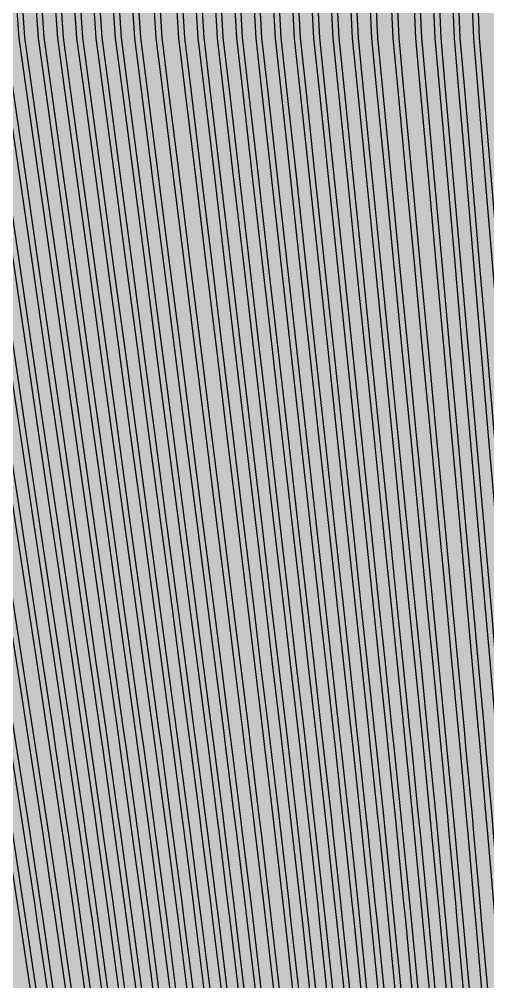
# Model space of a CAD drawing. Header units: metres. Extents: x -7240 to 10960, y -29667 to 1823.
# Drawn here: x 1463.4 to 1632.6, y -16545.6 to -16197.9 of the extents above; entities that cross this region are included whole.
import ezdxf

# ---------------------------------------------------------------- set-up
doc = ezdxf.new("R2010")
doc.units = ezdxf.units.M
doc.layers.add('Metal1', color=4, linetype='CONTINUOUS')
doc.layers.add('Polyimide', color=7, linetype='CONTINUOUS')

msp = doc.modelspace()

# ---------------------------------------------------------------- hatches: boundary and pattern name
at = {"layer": 'Polyimide'}
msp.add_hatch(color=7, dxfattribs=at).paths.add_polyline_path([(4088.45, -11806.89), (4098.72, -11851.21), (4115.58, -11893.47), (4138.63, -11932.7), (4167.35, -11967.99), (4201.08, -11998.53), (4239.03, -12023.62), (4280.35, -12042.68), (4349.18, -12073.73), (4413.2, -12113.76), (4471.26, -12162.04), (4522.3, -12217.69), (4565.39, -12279.7), (4599.74, -12346.94), (4624.73, -12418.19), (4639.91, -12492.16), (4645, -12567.5), (4639.91, -12642.84), (4624.73, -12716.8), (4599.74, -12788.06), (4565.39, -12855.3), (4522.3, -12917.31), (4471.26, -12972.96), (4413.2, -13021.24), (4349.18, -13061.27), (4280.35, -13092.32), (4239.03, -13111.38), (4201.08, -13136.47), (4167.35, -13167.01), (4138.63, -13202.3), (4115.58, -13241.52), (4098.72, -13283.78), (4088.45, -13328.11), (4085, -13373.48), (4085, -13567.5), (4099.45, -13861.55), (4142.64, -14152.77), (4214.18, -14438.35), (4313.36, -14715.55), (4439.24, -14981.69), (4590.59, -15234.21), (4765.97, -15470.68), (4963.68, -15688.82), (5181.82, -15886.53), (5418.29, -16061.91), (5670.81, -16213.26), (5936.95, -16339.14), (6214.15, -16438.32), (6499.73, -16509.85), (6790.95, -16553.05), (7085, -16567.5), (9960.38, -16567.5), (10038.79, -16571.35), (10116.45, -16582.87), (10192.6, -16601.95), (10266.52, -16628.4), (10337.49, -16661.96), (10404.83, -16702.32), (10467.89, -16749.09), (10526.06, -16801.81), (10578.78, -16859.98), (10625.55, -16923.04), (10665.91, -16990.38), (10699.48, -17061.35), (10725.93, -17135.27), (10745, -17211.43), (10756.52, -17289.08), (10760.38, -17367.5), (10760.38, -21957.3), (10721.61, -22012.91), (10685.97, -22070.59), (10653.58, -22130.14), (10624.53, -22191.39), (10598.92, -22254.16), (10576.82, -22318.25), (10558.3, -22383.46), (10543.41, -22449.6), (10532.21, -22516.46), (10524.72, -22583.84), (10520.97, -22651.53), (10520.97, -22719.32), (10524.72, -22787.01), (10532.21, -22854.38), (10543.41, -22921.24), (10558.3, -22987.38), (10576.82, -23052.6), (10598.92, -23116.68), (10624.53, -23179.45), (10653.58, -23240.71), (10685.97, -23300.26), (10721.61, -23357.93), (10760.38, -23413.54), (10760.38, -28667.5), (10756.52, -28745.91), (10745, -28823.57), (10725.93, -28899.73), (10699.48, -28973.65), (10665.91, -29044.62), (10625.55, -29111.96), (10578.78, -29175.01), (10526.06, -29233.19), (10467.89, -29285.91), (10404.83, -29332.68), (10337.49, -29373.04), (10266.52, -29406.6), (10192.6, -29433.05), (10116.45, -29452.13), (10038.79, -29463.65), (9960.38, -29467.5), (-6239.63, -29467.5), (-6318.04, -29463.65), (-6395.7, -29452.13), (-6471.85, -29433.05), (-6545.77, -29406.6), (-6616.74, -29373.04), (-6684.08, -29332.68), (-6747.14, -29285.91), (-6805.31, -29233.19), (-6858.03, -29175.01), (-6904.8, -29111.96), (-6945.16, -29044.62), (-6978.73, -28973.65), (-7005.18, -28899.73), (-7024.25, -28823.57), (-7035.77, -28745.91), (-7039.63, -28667.5), (-7039.63, -23426.32), (-6999.36, -23370.07), (-6962.33, -23311.63), (-6928.66, -23251.2), (-6898.45, -23188.96), (-6871.81, -23125.12), (-6848.81, -23059.88), (-6829.53, -22993.44), (-6814.04, -22926.02), (-6802.37, -22857.83), (-6794.57, -22789.09), (-6790.67, -22720.02), (-6790.67, -22650.84), (-6794.57, -22581.77), (-6802.37, -22513.03), (-6814.04, -22444.84), (-6829.53, -22377.42), (-6848.81, -22310.98), (-6871.81, -22245.74), (-6898.45, -22181.89), (-6928.66, -22119.66), (-6962.33, -22059.22), (-6999.36, -22000.79), (-7039.63, -21944.54), (-7039.63, -17367.5), (-7035.77, -17289.08), (-7024.25, -17211.43), (-7005.18, -17135.27), (-6978.73, -17061.35), (-6945.16, -16990.38), (-6904.8, -16923.04), (-6858.03, -16859.98), (-6805.31, -16801.81), (-6747.14, -16749.09), (-6684.08, -16702.32), (-6616.74, -16661.96), (-6545.77, -16628.4), (-6471.85, -16601.95), (-6395.7, -16582.87), (-6318.04, -16571.35), (-6239.63, -16567.5), (-3334, -16567.5), (-3039.95, -16553.05), (-2748.73, -16509.85), (-2463.15, -16438.32), (-2185.95, -16339.14), (-1919.81, -16213.26), (-1667.29, -16061.91), (-1430.82, -15886.53), (-1212.68, -15688.82), (-1014.97, -15470.68), (-839.59, -15234.21), (-688.24, -14981.69), (-562.36, -14715.55), (-463.18, -14438.35), (-391.64, -14152.77), (-348.45, -13861.55), (-334, -13567.5), (-334, -13373.48), (-337.45, -13328.11), (-347.72, -13283.78), (-364.58, -13241.52), (-387.63, -13202.3), (-416.35, -13167.01), (-450.08, -13136.47), (-488.03, -13111.38), (-529.35, -13092.32), (-529.35, -13092.32), (-598.18, -13061.27), (-662.2, -13021.24), (-720.26, -12972.96), (-771.3, -12917.31), (-814.39, -12855.3), (-848.74, -12788.06), (-873.73, -12716.8), (-888.91, -12642.84), (-894, -12567.5), (-888.91, -12492.16), (-873.73, -12418.19), (-848.74, -12346.94), (-814.39, -12279.7), (-771.3, -12217.69), (-720.26, -12162.04), (-662.2, -12113.76), (-598.18, -12073.73), (-529.35, -12042.68), (-488.03, -12023.62), (-450.08, -11998.53), (-416.35, -11967.99), (-387.63, -11932.7), (-364.58, -11893.47), (-347.72, -11851.21), (-337.45, -11806.89), (-334, -11761.52), (-334, -11074.31), (-337.45, -11028.94), (-347.72, -10984.62), (-364.58, -10942.36), (-387.63, -10903.13), (-416.35, -10867.84), (-450.08, -10837.3), (-488.03, -10812.21), (-529.35, -10793.16), (-529.35, -10793.16), (-598.18, -10762.1), (-662.2, -10722.07), (-720.26, -10673.8), (-771.3, -10618.15), (-814.39, -10556.13), (-848.74, -10488.89), (-873.73, -10417.64), (-888.91, -10343.67), (-894, -10268.33), (-888.91, -10192.99), (-873.73, -10119.03), (-848.74, -10047.77), (-814.39, -9980.53), (-771.3, -9918.52), (-720.26, -9862.87), (-662.2, -9814.59), (-598.18, -9774.56), (-529.35, -9743.51), (-488.03, -9724.45), (-450.08, -9699.36), (-416.35, -9668.82), (-387.63, -9633.53), (-364.58, -9594.31), (-347.72, -9552.05), (-337.45, -9507.72), (-334, -9462.35), (-334, -8775.14), (-337.45, -8729.78), (-347.72, -8685.45), (-364.58, -8643.19), (-387.63, -8603.96), (-416.35, -8568.68), (-450.08, -8538.14), (-488.03, -8513.05), (-529.35, -8493.99), (-529.35, -8493.99), (-598.18, -8462.94), (-662.2, -8422.91), (-720.26, -8374.63), (-771.3, -8318.98), (-814.39, -8256.97), (-848.74, -8189.73), (-873.73, -8118.47), (-888.91, -8044.5), (-894, -7969.17), (-888.91, -7893.83), (-873.73, -7819.86), (-848.74, -7748.61), (-814.39, -7681.36), (-771.3, -7619.35), (-720.26, -7563.7), (-662.2, -7515.42), (-598.18, -7475.4), (-529.35, -7444.34), (-529.35, -7444.34), (-488.03, -7425.28), (-450.08, -7400.2), (-416.35, -7369.66), (-387.63, -7334.37), (-364.58, -7295.14), (-347.72, -7252.88), (-337.45, -7208.56), (-334, -7163.19), (-334, -6475.98), (-337.45, -6430.61), (-347.72, -6386.29), (-364.58, -6344.02), (-387.63, -6304.8), (-416.35, -6269.51), (-450.08, -6238.97), (-488.03, -6213.88), (-529.35, -6194.82), (-529.35, -6194.82), (-598.18, -6163.77), (-662.2, -6123.74), (-720.26, -6075.46), (-771.3, -6019.81), (-814.39, -5957.8), (-848.74, -5890.56), (-873.73, -5819.31), (-888.91, -5745.34), (-894, -5670), (-888.91, -5594.66), (-873.73, -5520.69), (-848.74, -5449.44), (-814.39, -5382.2), (-771.3, -5320.19), (-720.26, -5264.54), (-662.2, -5216.26), (-598.18, -5176.23), (-529.35, -5145.18), (-529.35, -5145.18), (-488.03, -5126.12), (-450.08, -5101.03), (-416.35, -5070.49), (-387.63, -5035.2), (-364.58, -4995.98), (-347.72, -4953.71), (-337.45, -4909.39), (-334, -4864.02), (-334, 380), (-334, 1522.5), (-289, 1522.5), (-288.78, 1515.63), (-288.1, 1508.79), (-286.98, 1502.02), (-285.42, 1495.32), (-283.43, 1488.75), (-281.01, 1482.32), (-278.17, 1476.06), (-274.93, 1470), (-271.3, 1464.17), (-267.3, 1458.58), (-262.94, 1453.27), (-258.25, 1448.25), (-253.23, 1443.56), (-247.92, 1439.2), (-242.33, 1435.2), (-236.5, 1431.57), (-230.44, 1428.33), (-224.18, 1425.49), (-217.75, 1423.07), (-211.18, 1421.08), (-204.48, 1419.52), (-197.71, 1418.4), (-190.87, 1417.72), (-184, 1417.5), (-177.13, 1417.72), (-170.29, 1418.4), (-163.52, 1419.52), (-156.82, 1421.08), (-150.25, 1423.07), (-143.82, 1425.49), (-137.56, 1428.33), (-131.5, 1431.57), (-125.67, 1435.2), (-120.08, 1439.2), (-114.77, 1443.56), (-109.75, 1448.25), (-105.06, 1453.27), (-100.7, 1458.58), (-96.7, 1464.17), (-93.07, 1470), (-89.83, 1476.06), (-86.99, 1482.32), (-84.57, 1488.75), (-82.58, 1495.32), (-81.02, 1502.02), (-79.9, 1508.79), (-79.22, 1515.63), (-79, 1522.5), (1786, 1522.5), (3835, 1522.5), (3835.21, 1529.04), (3835.86, 1535.55), (3836.92, 1542.01), (3838.41, 1548.38), (3840.31, 1554.64), (3842.61, 1560.77), (3845.31, 1566.73), (3848.4, 1572.5), (3851.85, 1578.06), (3855.66, 1583.38), (3859.82, 1588.43), (3864.29, 1593.21), (3869.07, 1597.68), (3874.12, 1601.84), (3879.44, 1605.65), (3885, 1609.1), (3890.77, 1612.19), (3896.73, 1614.89), (3902.86, 1617.19), (3909.12, 1619.09), (3915.49, 1620.58), (3921.95, 1621.64), (3928.46, 1622.29), (3935, 1622.5), (3941.54, 1622.29), (3948.05, 1621.64), (3954.51, 1620.58), (3960.88, 1619.09), (3967.14, 1617.19), (3973.27, 1614.89), (3979.23, 1612.19), (3985, 1609.1), (3990.56, 1605.65), (3995.88, 1601.84), (4000.93, 1597.68), (4005.71, 1593.21), (4010.18, 1588.43), (4014.34, 1583.38), (4018.15, 1578.06), (4021.6, 1572.5), (4024.69, 1566.73), (4027.39, 1560.77), (4029.69, 1554.64), (4031.59, 1548.38), (4033.08, 1542.01), (4034.14, 1535.55), (4034.79, 1529.04), (4035, 1522.5), (4085, 1522.5), (4085, 380), (4085, 330), (4085, -4864.02), (4088.45, -4909.39), (4098.72, -4953.71), (4115.58, -4995.98), (4138.63, -5035.2), (4167.35, -5070.49), (4201.08, -5101.03), (4239.03, -5126.12), (4280.35, -5145.18), (4280.35, -5145.18), (4349.18, -5176.23), (4413.2, -5216.26), (4471.26, -5264.54), (4522.3, -5320.19), (4565.39, -5382.2), (4599.74, -5449.44), (4624.73, -5520.69), (4639.91, -5594.66), (4645, -5670), (4639.91, -5745.34), (4624.73, -5819.31), (4599.74, -5890.56), (4565.39, -5957.8), (4522.3, -6019.81), (4471.26, -6075.46), (4413.2, -6123.74), (4349.18, -6163.77), (4280.35, -6194.82), (4239.03, -6213.88), (4201.08, -6238.97), (4167.35, -6269.51), (4138.63, -6304.8), (4115.58, -6344.02), (4098.72, -6386.29), (4088.45, -6430.61), (4085, -6475.98), (4085, -11761.52), (4088.45, -11806.89)])

# ---------------------------------------------------------------- linework, layer by layer
at = {"layer": 'Metal1'}
for points in [[(1467.37, -16548.42), (1463.66, -16523.43), (1462.72, -16517.18), (1458.88, -16492.2), (1457.91, -16485.94), (1453.95, -16460.96), (1452.95, -16454.71), (1448.92, -16429.72), (1445.88, -16410.97), (1440.83, -16379.73), (1435.78, -16348.49), (1430.73, -16317.25), (1425.67, -16286.01), (1420.62, -16254.76), (1415.57, -16223.52), (1412.53, -16204.74), (1410.48, -16179.51), (1409.75, -15692.12)], [(1413.25, -15692.12), (1412.52, -16179.42), (1414.51, -16204.5), (1417.54, -16223.2), (1422.59, -16254.45), (1427.65, -16285.69), (1432.7, -16316.93), (1437.75, -16348.17), (1442.81, -16379.41), (1447.86, -16410.65), (1450.89, -16429.4), (1454.92, -16454.39), (1455.93, -16460.65), (1459.88, -16485.63), (1460.86, -16491.89), (1464.69, -16516.88), (1465.64, -16523.14), (1469.35, -16548.12)], [(1473.54, -16548.41), (1469.88, -16523.43), (1468.95, -16517.18), (1465.17, -16492.2), (1464.21, -16485.94), (1460.31, -16460.96), (1459.32, -16454.7), (1455.35, -16429.71), (1452.37, -16410.97), (1447.39, -16379.73), (1442.41, -16348.48), (1437.43, -16317.24), (1432.45, -16286), (1427.47, -16254.76), (1422.49, -16223.52), (1419.5, -16204.74), (1417.48, -16179.51), (1416.75, -15692.12)], [(1420.25, -15692.12), (1419.52, -16179.43), (1421.49, -16204.5), (1424.47, -16223.21), (1429.45, -16254.45), (1434.42, -16285.69), (1439.4, -16316.93), (1444.38, -16348.17), (1449.36, -16379.41), (1454.34, -16410.65), (1457.33, -16429.4), (1461.3, -16454.39), (1462.29, -16460.65), (1466.19, -16485.63), (1467.15, -16491.89), (1470.93, -16516.88), (1471.86, -16523.14), (1475.52, -16548.13)], [(1480.14, -16548.41), (1476.56, -16523.43), (1475.65, -16517.17), (1471.95, -16492.19), (1471, -16485.94), (1467.19, -16460.96), (1466.22, -16454.7), (1462.33, -16429.71), (1459.4, -16410.96), (1454.52, -16379.72), (1449.65, -16348.48), (1444.77, -16317.24), (1439.89, -16286), (1435.02, -16254.76), (1430.14, -16223.52), (1427.21, -16204.74), (1425.23, -16179.51), (1424.5, -15692.12)], [(1428, -15692.12), (1427.27, -16179.44), (1429.19, -16204.5), (1432.12, -16223.21), (1436.99, -16254.45), (1441.87, -16285.69), (1446.75, -16316.93), (1451.62, -16348.17), (1456.5, -16379.41), (1461.38, -16410.66), (1464.3, -16429.4), (1468.19, -16454.39), (1469.16, -16460.65), (1472.98, -16485.64), (1473.92, -16491.9), (1477.63, -16516.88), (1478.54, -16523.14), (1482.12, -16548.13)], [(1487.04, -16548.41), (1483.54, -16523.42), (1482.65, -16517.17), (1479.04, -16492.19), (1478.12, -16485.93), (1474.4, -16460.95), (1473.45, -16454.7), (1469.66, -16429.71), (1466.81, -16410.96), (1462.05, -16379.72), (1457.29, -16348.48), (1452.54, -16317.24), (1447.78, -16286), (1443.02, -16254.76), (1438.27, -16223.51), (1435.41, -16204.73), (1433.48, -16179.52), (1432.75, -15692.12)], [(1436.25, -15692.12), (1435.52, -16179.44), (1437.4, -16204.51), (1440.25, -16223.21), (1445, -16254.45), (1449.76, -16285.7), (1454.52, -16316.94), (1459.27, -16348.18), (1464.03, -16379.42), (1468.79, -16410.66), (1471.64, -16429.41), (1475.43, -16454.4), (1476.38, -16460.65), (1480.1, -16485.64), (1481.02, -16491.9), (1484.63, -16516.89), (1485.52, -16523.14), (1489.02, -16548.13)], [(1493.2, -16548.4), (1489.76, -16523.42), (1488.89, -16517.17), (1485.33, -16492.19), (1484.43, -16485.93), (1480.76, -16460.95), (1479.83, -16454.69), (1476.1, -16429.7), (1473.29, -16410.96), (1468.61, -16379.72), (1463.92, -16348.48), (1459.24, -16317.23), (1454.56, -16285.99), (1449.88, -16254.75), (1445.19, -16223.51), (1442.38, -16204.73), (1440.48, -16179.52), (1439.75, -15692.12)], [(1443.25, -15692.12), (1442.52, -16179.45), (1444.37, -16204.51), (1447.17, -16223.22), (1451.85, -16254.46), (1456.54, -16285.7), (1461.22, -16316.94), (1465.9, -16348.18), (1470.58, -16379.42), (1475.27, -16410.66), (1478.08, -16429.41), (1481.81, -16454.4), (1482.74, -16460.66), (1486.41, -16485.64), (1487.31, -16491.9), (1490.87, -16516.89), (1491.74, -16523.15), (1495.18, -16548.13)], [(1499.37, -16548.4), (1495.98, -16523.42), (1495.12, -16517.17), (1491.62, -16492.18), (1490.73, -16485.93), (1487.13, -16460.95), (1486.21, -16454.69), (1482.53, -16429.7), (1479.77, -16410.96), (1475.16, -16379.71), (1470.55, -16348.47), (1465.94, -16317.23), (1461.34, -16285.99), (1456.73, -16254.75), (1452.12, -16223.51), (1449.35, -16204.73), (1447.48, -16179.53), (1446.75, -15692.12)], [(1450.25, -15692.12), (1449.52, -16179.45), (1451.34, -16204.51), (1454.1, -16223.22), (1458.71, -16254.46), (1463.31, -16285.7), (1467.92, -16316.94), (1472.53, -16348.18), (1477.14, -16379.42), (1481.75, -16410.66), (1484.51, -16429.41), (1488.19, -16454.4), (1489.11, -16460.66), (1492.71, -16485.65), (1493.6, -16491.9), (1497.1, -16516.89), (1497.96, -16523.15), (1501.35, -16548.14)], [(1505.53, -16548.4), (1502.2, -16523.42), (1501.36, -16517.16), (1497.91, -16492.18), (1497.04, -16485.93), (1493.49, -16460.94), (1492.59, -16454.69), (1488.97, -16429.7), (1486.25, -16410.95), (1481.72, -16379.71), (1477.18, -16348.47), (1472.65, -16317.23), (1468.11, -16285.99), (1463.58, -16254.75), (1459.04, -16223.51), (1456.32, -16204.73), (1454.48, -16179.53), (1453.75, -15692.12)], [(1457.25, -15692.12), (1456.52, -16179.46), (1458.31, -16204.51), (1461.02, -16223.22), (1465.56, -16254.46), (1470.09, -16285.7), (1474.63, -16316.94), (1479.16, -16348.18), (1483.7, -16379.42), (1488.23, -16410.67), (1490.95, -16429.41), (1494.57, -16454.4), (1495.47, -16460.66), (1499.02, -16485.65), (1499.89, -16491.91), (1503.34, -16516.89), (1504.18, -16523.15), (1507.52, -16548.14)], [(1511.7, -16548.4), (1508.42, -16523.41), (1507.59, -16517.16), (1504.2, -16492.18), (1503.34, -16485.92), (1499.85, -16460.94), (1498.96, -16454.69), (1495.41, -16429.7), (1492.73, -16410.95), (1488.27, -16379.71), (1483.81, -16348.47), (1479.35, -16317.23), (1474.89, -16285.99), (1470.43, -16254.75), (1465.97, -16223.51), (1463.29, -16204.73), (1461.48, -16179.54), (1460.75, -15692.12)], [(1464.25, -15692.12), (1463.52, -16179.46), (1465.28, -16204.51), (1467.95, -16223.22), (1472.41, -16254.46), (1476.87, -16285.7), (1481.33, -16316.95), (1485.79, -16348.19), (1490.25, -16379.43), (1494.71, -16410.67), (1497.39, -16429.41), (1500.94, -16454.41), (1501.83, -16460.66), (1505.32, -16485.65), (1506.19, -16491.91), (1509.57, -16516.9), (1510.41, -16523.15), (1513.68, -16548.14)], [(1517.87, -16548.4), (1514.64, -16523.41), (1513.82, -16517.16), (1510.49, -16492.18), (1509.65, -16485.92), (1506.21, -16460.94), (1505.34, -16454.68), (1501.84, -16429.69), (1499.21, -16410.95), (1494.83, -16379.71), (1490.44, -16348.47), (1486.05, -16317.23), (1481.67, -16285.98), (1477.28, -16254.74), (1472.9, -16223.5), (1470.26, -16204.72), (1468.48, -16179.54), (1467.75, -15692.12)], [(1471.25, -15692.12), (1470.52, -16179.47), (1472.25, -16204.51), (1474.88, -16223.22), (1479.26, -16254.47), (1483.65, -16285.71), (1488.03, -16316.95), (1492.42, -16348.19), (1496.81, -16379.43), (1501.19, -16410.67), (1503.82, -16429.42), (1507.32, -16454.41), (1508.19, -16460.66), (1511.63, -16485.65), (1512.48, -16491.91), (1515.81, -16516.9), (1516.63, -16523.15), (1519.85, -16548.14)], [(1524.03, -16548.39), (1520.86, -16523.41), (1520.06, -16517.16), (1516.78, -16492.17), (1515.95, -16485.92), (1512.58, -16460.94), (1511.72, -16454.68), (1508.28, -16429.69), (1505.69, -16410.95), (1501.38, -16379.71), (1497.07, -16348.46), (1492.76, -16317.22), (1488.45, -16285.98), (1484.13, -16254.74), (1479.82, -16223.5), (1477.23, -16204.72), (1475.48, -16179.54), (1474.75, -15692.12)], [(1478.25, -15692.12), (1477.52, -16179.47), (1479.22, -16204.52), (1481.8, -16223.23), (1486.11, -16254.47), (1490.43, -16285.71), (1494.74, -16316.95), (1499.05, -16348.19), (1503.36, -16379.43), (1507.67, -16410.67), (1510.26, -16429.42), (1513.7, -16454.41), (1514.56, -16460.67), (1517.93, -16485.65), (1518.77, -16491.91), (1522.04, -16516.9), (1522.85, -16523.16), (1526.02, -16548.14)], [(1530.2, -16548.39), (1527.08, -16523.41), (1526.29, -16517.16), (1523.07, -16492.17), (1522.26, -16485.92), (1518.94, -16460.93), (1518.1, -16454.68), (1514.72, -16429.69), (1512.17, -16410.94), (1507.94, -16379.7), (1503.7, -16348.46), (1499.46, -16317.22), (1495.22, -16285.98), (1490.98, -16254.74), (1486.75, -16223.5), (1484.2, -16204.72), (1482.48, -16179.55), (1481.75, -15692.12)], [(1485.25, -15692.12), (1484.52, -16179.48), (1486.19, -16204.52), (1488.73, -16223.23), (1492.97, -16254.47), (1497.2, -16285.71), (1501.44, -16316.95), (1505.68, -16348.19), (1509.92, -16379.43), (1514.16, -16410.67), (1516.7, -16429.42), (1520.08, -16454.41), (1520.92, -16460.67), (1524.24, -16485.66), (1525.06, -16491.91), (1528.28, -16516.9), (1529.07, -16523.16), (1532.18, -16548.15)], [(1536.36, -16548.39), (1533.3, -16523.41), (1532.53, -16517.15), (1529.37, -16492.17), (1528.56, -16485.92), (1525.3, -16460.93), (1524.47, -16454.68), (1521.15, -16429.69), (1518.66, -16410.94), (1514.49, -16379.7), (1510.33, -16348.46), (1506.16, -16317.22), (1502, -16285.98), (1497.84, -16254.74), (1493.67, -16223.5), (1491.17, -16204.72), (1489.48, -16179.55), (1488.75, -15692.12)], [(1492.25, -15692.12), (1491.52, -16179.48), (1493.16, -16204.52), (1495.66, -16223.23), (1499.82, -16254.47), (1503.98, -16285.71), (1508.15, -16316.95), (1512.31, -16348.2), (1516.47, -16379.44), (1520.64, -16410.68), (1523.14, -16429.42), (1526.46, -16454.42), (1527.28, -16460.67), (1530.55, -16485.66), (1531.35, -16491.92), (1534.51, -16516.9), (1535.29, -16523.16), (1538.35, -16548.15)], [(1542.53, -16548.39), (1539.52, -16523.4), (1538.76, -16517.15), (1535.66, -16492.17), (1534.87, -16485.91), (1531.66, -16460.93), (1530.85, -16454.68), (1527.59, -16429.68), (1525.14, -16410.94), (1521.05, -16379.7), (1516.96, -16348.46), (1512.87, -16317.22), (1508.78, -16285.98), (1504.69, -16254.73), (1500.6, -16223.49), (1498.14, -16204.72), (1496.48, -16179.55), (1495.75, -15692.12)], [(1499.25, -15692.12), (1498.52, -16179.49), (1500.13, -16204.52), (1502.58, -16223.23), (1506.67, -16254.47), (1510.76, -16285.72), (1514.85, -16316.96), (1518.94, -16348.2), (1523.03, -16379.44), (1527.12, -16410.68), (1529.57, -16429.43), (1532.83, -16454.42), (1533.65, -16460.67), (1536.85, -16485.66), (1537.64, -16491.92), (1540.74, -16516.91), (1541.51, -16523.16), (1544.51, -16548.15)], [(1548.69, -16548.39), (1545.74, -16523.4), (1544.99, -16517.15), (1541.95, -16492.16), (1541.17, -16485.91), (1538.03, -16460.93), (1537.23, -16454.67), (1534.03, -16429.68), (1531.62, -16410.94), (1527.6, -16379.7), (1523.59, -16348.45), (1519.57, -16317.21), (1515.55, -16285.97), (1511.54, -16254.73), (1507.52, -16223.49), (1505.11, -16204.72), (1503.48, -16179.56), (1502.75, -15692.12)], [(1506.25, -15692.12), (1505.52, -16179.49), (1507.1, -16204.52), (1509.51, -16223.24), (1513.52, -16254.48), (1517.54, -16285.72), (1521.55, -16316.96), (1525.57, -16348.2), (1529.59, -16379.44), (1533.6, -16410.68), (1536.01, -16429.43), (1539.21, -16454.42), (1540.01, -16460.67), (1543.16, -16485.66), (1543.93, -16491.92), (1546.98, -16516.91), (1547.73, -16523.16), (1550.68, -16548.15)], [(1555.3, -16548.38), (1552.42, -16523.4), (1551.69, -16517.15), (1548.72, -16492.16), (1547.96, -16485.91), (1544.9, -16460.92), (1544.12, -16454.67), (1541, -16429.68), (1538.65, -16410.93), (1534.74, -16379.69), (1530.83, -16348.45), (1526.91, -16317.21), (1523, -16285.97), (1519.09, -16254.73), (1515.17, -16223.49), (1512.82, -16204.71), (1511.23, -16179.56), (1510.5, -15692.12)], [(1514, -15692.12), (1513.27, -16179.5), (1514.81, -16204.53), (1517.16, -16223.24), (1521.07, -16254.48), (1524.98, -16285.72), (1528.9, -16316.96), (1532.81, -16348.2), (1536.72, -16379.44), (1540.64, -16410.68), (1542.99, -16429.43), (1546.11, -16454.42), (1546.89, -16460.68), (1549.95, -16485.67), (1550.71, -16491.92), (1553.68, -16516.91), (1554.41, -16523.17), (1557.28, -16548.16)], [(1562.19, -16548.38), (1559.4, -16523.39), (1558.7, -16517.14), (1555.82, -16492.16), (1555.08, -16485.9), (1552.12, -16460.92), (1551.36, -16454.67), (1548.34, -16429.68), (1546.06, -16410.93), (1542.27, -16379.69), (1538.47, -16348.45), (1534.68, -16317.21), (1530.89, -16285.97), (1527.09, -16254.73), (1523.3, -16223.48), (1521.02, -16204.71), (1519.48, -16179.57), (1518.75, -15692.12)], [(1522.25, -15692.12), (1521.52, -16179.5), (1523.01, -16204.53), (1525.29, -16223.24), (1529.08, -16254.48), (1532.87, -16285.73), (1536.67, -16316.97), (1540.46, -16348.21), (1544.25, -16379.45), (1548.05, -16410.69), (1550.32, -16429.43), (1553.35, -16454.43), (1554.1, -16460.68), (1557.07, -16485.67), (1557.8, -16491.93), (1560.68, -16516.91), (1561.39, -16523.17), (1564.18, -16548.16)], [(1568.36, -16548.38), (1565.63, -16523.39), (1564.93, -16517.14), (1562.11, -16492.15), (1561.39, -16485.9), (1558.48, -16460.92), (1557.74, -16454.66), (1554.77, -16429.67), (1552.54, -16410.93), (1548.82, -16379.69), (1545.1, -16348.45), (1541.38, -16317.2), (1537.66, -16285.96), (1533.95, -16254.72), (1530.23, -16223.48), (1527.99, -16204.71), (1526.48, -16179.57), (1525.75, -15692.12)], [(1529.25, -15692.12), (1528.52, -16179.51), (1529.98, -16204.53), (1532.21, -16223.25), (1535.93, -16254.49), (1539.65, -16285.73), (1543.37, -16316.97), (1547.09, -16348.21), (1550.81, -16379.45), (1554.53, -16410.69), (1556.76, -16429.44), (1559.72, -16454.43), (1560.46, -16460.68), (1563.38, -16485.67), (1564.09, -16491.93), (1566.92, -16516.92), (1567.61, -16523.17), (1570.35, -16548.16)], [(1574.52, -16548.38), (1571.85, -16523.39), (1571.16, -16517.14), (1568.4, -16492.15), (1567.69, -16485.9), (1564.84, -16460.91), (1564.12, -16454.66), (1561.21, -16429.67), (1559.02, -16410.93), (1555.38, -16379.68), (1551.73, -16348.44), (1548.09, -16317.2), (1544.44, -16285.96), (1540.8, -16254.72), (1537.15, -16223.48), (1534.96, -16204.71), (1533.48, -16179.57), (1532.75, -15692.12)], [(1536.25, -15692.12), (1535.52, -16179.51), (1536.95, -16204.53), (1539.14, -16223.25), (1542.78, -16254.49), (1546.43, -16285.73), (1550.07, -16316.97), (1553.72, -16348.21), (1557.36, -16379.45), (1561.01, -16410.69), (1563.2, -16429.44), (1566.1, -16454.43), (1566.83, -16460.69), (1569.68, -16485.67), (1570.39, -16491.93), (1573.15, -16516.92), (1573.83, -16523.17), (1576.51, -16548.16)], [(1580.69, -16548.37), (1578.07, -16523.39), (1577.4, -16517.14), (1574.69, -16492.15), (1574, -16485.9), (1571.2, -16460.91), (1570.49, -16454.66), (1567.65, -16429.67), (1565.5, -16410.92), (1561.93, -16379.68), (1558.36, -16348.44), (1554.79, -16317.2), (1551.22, -16285.96), (1547.65, -16254.72), (1544.08, -16223.48), (1541.93, -16204.7), (1540.48, -16179.57), (1539.75, -15692.12)], [(1543.25, -15692.12), (1542.52, -16179.52), (1543.93, -16204.53), (1546.06, -16223.25), (1549.64, -16254.49), (1553.21, -16285.73), (1556.78, -16316.97), (1560.35, -16348.21), (1563.92, -16379.45), (1567.49, -16410.7), (1569.63, -16429.44), (1572.48, -16454.43), (1573.19, -16460.69), (1575.99, -16485.68), (1576.68, -16491.93), (1579.39, -16516.92), (1580.05, -16523.18), (1582.68, -16548.17)], [(1586.86, -16548.37), (1584.29, -16523.38), (1583.63, -16517.13), (1580.98, -16492.15), (1580.3, -16485.9), (1577.57, -16460.91), (1576.87, -16454.66), (1574.08, -16429.67), (1571.98, -16410.92), (1568.49, -16379.68), (1564.99, -16348.44), (1561.49, -16317.2), (1558, -16285.96), (1554.5, -16254.72), (1551, -16223.48), (1548.9, -16204.7), (1547.48, -16179.58), (1546.75, -15692.12)], [(1550.25, -15692.12), (1549.52, -16179.52), (1550.9, -16204.54), (1552.99, -16223.25), (1556.49, -16254.49), (1559.98, -16285.73), (1563.48, -16316.98), (1566.98, -16348.22), (1570.47, -16379.46), (1573.97, -16410.7), (1576.07, -16429.44), (1578.86, -16454.44), (1579.55, -16460.69), (1582.29, -16485.68), (1582.97, -16491.93), (1585.62, -16516.92), (1586.28, -16523.18), (1588.85, -16548.17)], [(1593.02, -16548.37), (1590.51, -16523.38), (1589.87, -16517.13), (1587.27, -16492.14), (1586.61, -16485.89), (1583.93, -16460.91), (1583.25, -16454.65), (1580.52, -16429.66), (1578.47, -16410.92), (1575.04, -16379.68), (1571.62, -16348.44), (1568.2, -16317.2), (1564.77, -16285.95), (1561.35, -16254.71), (1557.93, -16223.47), (1555.87, -16204.7), (1554.48, -16179.58), (1553.75, -15692.12)], [(1557.25, -15692.12), (1556.52, -16179.52), (1557.87, -16204.54), (1559.92, -16223.25), (1563.34, -16254.5), (1566.76, -16285.74), (1570.18, -16316.98), (1573.61, -16348.22), (1577.03, -16379.46), (1580.45, -16410.7), (1582.51, -16429.45), (1585.24, -16454.44), (1585.92, -16460.69), (1588.6, -16485.68), (1589.26, -16491.94), (1591.86, -16516.93), (1592.5, -16523.18), (1595.01, -16548.17)], [(1599.19, -16548.37), (1596.73, -16523.38), (1596.1, -16517.13), (1593.56, -16492.14), (1592.91, -16485.89), (1590.29, -16460.9), (1589.63, -16454.65), (1586.96, -16429.66), (1584.95, -16410.92), (1581.6, -16379.67), (1578.25, -16348.43), (1574.9, -16317.19), (1571.55, -16285.95), (1568.2, -16254.71), (1564.85, -16223.47), (1562.84, -16204.7), (1561.48, -16179.58), (1560.75, -15692.12)], [(1564.25, -15692.12), (1563.52, -16179.53), (1564.84, -16204.54), (1566.84, -16223.26), (1570.19, -16254.5), (1573.54, -16285.74), (1576.89, -16316.98), (1580.24, -16348.22), (1583.59, -16379.46), (1586.93, -16410.7), (1588.94, -16429.45), (1591.61, -16454.44), (1592.28, -16460.69), (1594.9, -16485.68), (1595.55, -16491.94), (1598.09, -16516.93), (1598.72, -16523.18), (1601.18, -16548.17)], [(1605.35, -16548.36), (1602.95, -16523.38), (1602.34, -16517.13), (1599.85, -16492.14), (1599.22, -16485.89), (1596.65, -16460.9), (1596, -16454.65), (1593.39, -16429.66), (1591.43, -16410.91), (1588.15, -16379.67), (1584.88, -16348.43), (1581.6, -16317.19), (1578.33, -16285.95), (1575.05, -16254.71), (1571.78, -16223.47), (1569.81, -16204.7), (1568.48, -16179.58), (1567.75, -15692.12)], [(1571.25, -15692.12), (1570.52, -16179.53), (1571.81, -16204.54), (1573.77, -16223.26), (1577.04, -16254.5), (1580.32, -16285.74), (1583.59, -16316.98), (1586.87, -16348.22), (1590.14, -16379.46), (1593.42, -16410.71), (1595.38, -16429.45), (1597.99, -16454.44), (1598.64, -16460.7), (1601.21, -16485.69), (1601.84, -16491.94), (1604.33, -16516.93), (1604.94, -16523.18), (1607.34, -16548.17)], [(1611.52, -16548.36), (1609.17, -16523.37), (1608.57, -16517.12), (1606.14, -16492.14), (1605.52, -16485.89), (1603.02, -16460.9), (1602.38, -16454.65), (1599.83, -16429.66), (1597.91, -16410.91), (1594.71, -16379.67), (1591.51, -16348.43), (1588.31, -16317.19), (1585.11, -16285.95), (1581.91, -16254.71), (1578.71, -16223.47), (1576.78, -16204.7), (1575.48, -16179.59), (1574.75, -15692.12)], [(1578.25, -15692.12), (1577.52, -16179.54), (1578.78, -16204.54), (1580.7, -16223.26), (1583.9, -16254.5), (1587.1, -16285.74), (1590.3, -16316.98), (1593.5, -16348.23), (1596.7, -16379.47), (1599.9, -16410.71), (1601.82, -16429.45), (1604.37, -16454.45), (1605.01, -16460.7), (1607.51, -16485.69), (1608.13, -16491.94), (1610.56, -16516.93), (1611.16, -16523.19), (1613.51, -16548.18)], [(1617.68, -16548.36), (1615.39, -16523.37), (1614.8, -16517.12), (1612.43, -16492.13), (1611.83, -16485.88), (1609.38, -16460.9), (1608.76, -16454.65), (1606.27, -16429.65), (1604.39, -16410.91), (1601.26, -16379.67), (1598.14, -16348.43), (1595.01, -16317.19), (1591.88, -16285.95), (1588.76, -16254.7), (1585.63, -16223.46), (1583.75, -16204.69), (1582.48, -16179.59), (1581.75, -15692.12)], [(1585.25, -15692.12), (1584.52, -16179.54), (1585.75, -16204.54), (1587.62, -16223.26), (1590.75, -16254.51), (1593.87, -16285.75), (1597, -16316.99), (1600.13, -16348.23), (1603.25, -16379.47), (1606.38, -16410.71), (1608.26, -16429.46), (1610.75, -16454.45), (1611.37, -16460.7), (1613.82, -16485.69), (1614.42, -16491.94), (1616.79, -16516.93), (1617.38, -16523.19), (1619.68, -16548.18)], [(1623.85, -16548.36), (1621.61, -16523.37), (1621.04, -16517.12), (1618.72, -16492.13), (1618.13, -16485.88), (1615.74, -16460.89), (1615.14, -16454.64), (1612.7, -16429.65), (1610.87, -16410.91), (1607.82, -16379.67), (1604.77, -16348.42), (1601.71, -16317.18), (1598.66, -16285.94), (1595.61, -16254.7), (1592.56, -16223.46), (1590.72, -16204.69), (1589.48, -16179.59), (1588.75, -15692.12)], [(1592.25, -15692.12), (1591.52, -16179.54), (1592.72, -16204.55), (1594.55, -16223.27), (1597.6, -16254.51), (1600.65, -16285.75), (1603.7, -16316.99), (1606.76, -16348.23), (1609.81, -16379.47), (1612.86, -16410.71), (1614.69, -16429.46), (1617.13, -16454.45), (1617.73, -16460.7), (1620.12, -16485.69), (1620.71, -16491.95), (1623.03, -16516.94), (1623.6, -16523.19), (1625.84, -16548.18)], [(1630.45, -16548.36), (1628.29, -16523.37), (1627.73, -16517.12), (1625.5, -16492.13), (1624.93, -16485.88), (1622.62, -16460.89), (1622.03, -16454.64), (1619.68, -16429.65), (1617.91, -16410.9), (1614.96, -16379.66), (1612.01, -16348.42), (1609.06, -16317.18), (1606.11, -16285.94), (1603.16, -16254.7), (1600.2, -16223.46), (1598.43, -16204.69), (1597.23, -16179.59), (1596.5, -15692.12)], [(1600, -15692.12), (1599.27, -16179.55), (1600.43, -16204.55), (1602.2, -16223.27), (1605.15, -16254.51), (1608.1, -16285.75), (1611.05, -16316.99), (1614, -16348.23), (1616.95, -16379.47), (1619.9, -16410.72), (1621.67, -16429.46), (1624.02, -16454.45), (1624.61, -16460.71), (1626.92, -16485.7), (1627.49, -16491.95), (1629.73, -16516.94), (1630.28, -16523.19), (1632.45, -16548.18)], [(1637.35, -16548.35), (1635.27, -16523.36), (1634.74, -16517.11), (1632.59, -16492.12), (1632.05, -16485.88), (1629.83, -16460.89), (1629.27, -16454.64), (1627.01, -16429.64), (1625.31, -16410.9), (1622.48, -16379.66), (1619.65, -16348.42), (1616.82, -16317.18), (1613.99, -16285.94), (1611.16, -16254.69), (1608.33, -16223.45), (1606.63, -16204.69), (1605.48, -16179.6), (1604.75, -15692.12)], [(1608.25, -15692.12), (1607.52, -16179.55), (1608.63, -16204.55), (1610.33, -16223.27), (1613.16, -16254.51), (1615.99, -16285.76), (1618.82, -16317), (1621.65, -16348.24), (1624.48, -16379.48), (1627.31, -16410.72), (1629, -16429.46), (1631.26, -16454.46), (1631.82, -16460.71), (1634.04, -16485.7), (1634.58, -16491.95), (1636.73, -16516.94), (1637.26, -16523.2), (1639.34, -16548.19)], [(1643.51, -16548.35), (1641.49, -16523.36), (1640.97, -16517.11), (1638.88, -16492.12), (1638.35, -16485.87), (1636.19, -16460.88), (1635.65, -16454.63), (1633.45, -16429.64), (1631.79, -16410.9), (1629.04, -16379.66), (1626.28, -16348.42), (1623.53, -16317.17), (1620.77, -16285.93), (1618.02, -16254.69), (1615.26, -16223.45), (1613.6, -16204.69), (1612.48, -16179.6), (1611.75, -15692.12)], [(1615.25, -15692.12), (1614.52, -16179.56), (1615.6, -16204.55), (1617.25, -16223.28), (1620.01, -16254.52), (1622.76, -16285.76), (1625.52, -16317), (1628.28, -16348.24), (1631.03, -16379.48), (1633.79, -16410.72), (1635.44, -16429.47), (1637.64, -16454.46), (1638.19, -16460.71), (1640.34, -16485.7), (1640.88, -16491.95), (1642.97, -16516.95), (1643.48, -16523.2), (1645.51, -16548.19)], [(1649.68, -16548.35), (1647.71, -16523.36), (1647.21, -16517.11), (1645.17, -16492.12), (1644.66, -16485.87), (1642.56, -16460.88), (1642.02, -16454.63), (1639.88, -16429.64), (1638.28, -16410.89), (1635.59, -16379.65), (1632.91, -16348.41), (1630.23, -16317.17), (1627.55, -16285.93), (1624.87, -16254.69), (1622.19, -16223.45), (1620.57, -16204.68), (1619.48, -16179.6), (1618.75, -15692.12)], [(1622.25, -15692.12), (1621.52, -16179.56), (1622.57, -16204.56), (1624.18, -16223.28), (1626.86, -16254.52), (1629.54, -16285.76), (1632.22, -16317), (1634.9, -16348.24), (1637.59, -16379.48), (1640.27, -16410.72), (1641.88, -16429.47), (1644.02, -16454.46), (1644.55, -16460.71), (1646.65, -16485.7), (1647.17, -16491.96), (1649.2, -16516.95), (1649.7, -16523.2), (1651.67, -16548.19)], [(1655.85, -16548.35), (1653.93, -16523.36), (1653.44, -16517.11), (1651.46, -16492.12), (1650.96, -16485.87), (1648.92, -16460.88), (1648.4, -16454.63), (1646.32, -16429.64), (1644.76, -16410.89), (1642.15, -16379.65), (1639.54, -16348.41), (1636.93, -16317.17), (1634.33, -16285.93), (1631.72, -16254.69), (1629.11, -16223.45), (1627.54, -16204.68), (1626.48, -16179.6), (1625.75, -15692.12)], [(1629.25, -15692.12), (1628.52, -16179.56), (1629.54, -16204.56), (1631.1, -16223.28), (1633.71, -16254.52), (1636.32, -16285.76), (1638.93, -16317), (1641.53, -16348.24), (1644.14, -16379.49), (1646.75, -16410.73), (1648.31, -16429.47), (1650.39, -16454.46), (1650.91, -16460.72), (1652.95, -16485.71), (1653.46, -16491.96), (1655.44, -16516.95), (1655.92, -16523.2), (1657.84, -16548.19)]]:
    msp.add_lwpolyline(points, dxfattribs=at)

doc.saveas('drawing.dxf')
